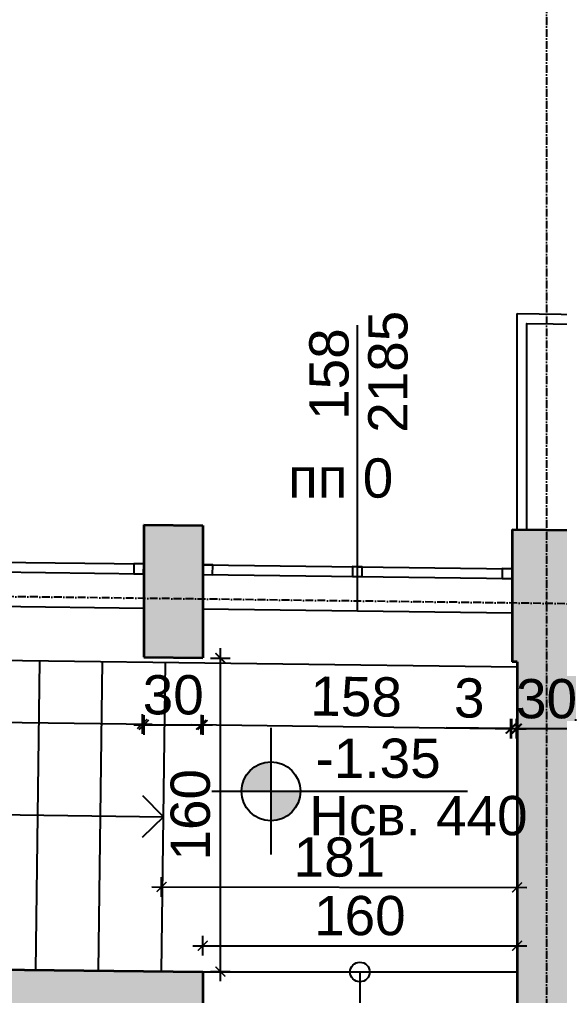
# Model space of a CAD drawing. Header units: inches. Extents: x -72385 to 39588, y -6525 to 66685.
# Drawn here: x -46223.1 to -45948.2, y 23829.2 to 24326.5 of the extents above; entities that cross this region are included whole.
import ezdxf

# ---------------------------------------------------------------- set-up
doc = ezdxf.new("R2010")
doc.units = ezdxf.units.IN
doc.header["$MEASUREMENT"] = 0
doc.linetypes.add('DashDot', pattern=[0.6, 0.4, -0.1, 0, -0.1])
for name, color, linetype, lineweight in [('Изгледни линии', 253, 'Continuous', 25), ('Надписи Hсв', 252, 'Continuous', 25), ('Надписи коти външни', 252, 'Continuous', 25), ('Надписи коти вътрешни', 252, 'Continuous', 25), ('Надписи нива', 252, 'Continuous', 25), ('Надписи прозорци', 252, 'Continuous', 25), ('Оси', 252, 'DashDot', 25), ('Прозорци', 251, 'Continuous', 25), ('Разрезни линии', 7, 'Continuous', 35), ('Щрих стени', 254, 'Continuous', 25)]:
    doc.layers.add(name, color=color, linetype=linetype, lineweight=lineweight)
doc.styles.add('Arial Regular', font='arial.ttf')
doc.styles.get("Standard").update_dxf_attribs({"font": 'arial.ttf'})
doc.dimstyles.new('Annotative', dxfattribs={"dimscale": 0, "dimtxt": 20, "dimasz": 5, "dimexe": 5, "dimexo": 5, "dimgap": 5, "dimtad": 1, "dimdec": 0, "dimzin": 0, "dimdsep": 46, "dimtxsty": 'Standard', "dimblk": 'ARCHTICK', "dimcen": 5, "dimdle": 5, "dimadec": 0, "dimazin": 0, "dimtfac": 1, "dimtdec": 0, "dimtofl": 0, "dimtmove": 0, "dimatfit": 3, "dimldrblk": 'ARCHTICK', "dimfxl": 5, "dimfxlon": 1, "dimtolj": 1, "dimtzin": 0, "dimarcsym": 1})

# ---------------------------------------------------------------- blocks, each defined once
blk = doc.blocks.new('_ArchTick')
at = {"color": 0, "linetype": 'ByBlock', "const_width": 0.15}
blk.add_lwpolyline([(-0.5, -0.5), (0.5, 0.5)], dxfattribs=at)
blk = doc.blocks.new('*D2352')
at = {"layer": 'Defpoints', "color": 0, "ltscale": 50, "transparency": 16777216}
for p in [(-46349.84, 24034.02), (-46159.84, 24031.6), (-46160.65, 23967.6)]:
    blk.add_point(p, dxfattribs=at)
at = {"layer": 'Надписи коти вътрешни', "color": 0, "lineweight": -2, "ltscale": 50, "transparency": 16777216}
for p, q in [((-46350.59, 23975.02), (-46350.72, 23965.02)), ((-46355.65, 23970.08), (-46155.65, 23967.54)), ((-46160.59, 23972.6), (-46160.72, 23962.6))]:
    blk.add_line(p, q, dxfattribs=at)
at = {"layer": 'Надписи коти вътрешни', "color": 0, "lineweight": -2, "ltscale": 50, "transparency": 16777216, "xscale": 5, "yscale": 5, "zscale": 5}
for p, rotation in [((-46350.65, 23970.02), 179.2706286525462), ((-46160.65, 23967.6), 359.2706286525462)]:
    blk.add_blockref('_ArchTick', p, dxfattribs=dict(at, rotation=rotation))
at = {"layer": 'Надписи коти вътрешни', "color": 0, "ltscale": 50, "transparency": 16777216, "insert": (-46255.46, 23984.02), "char_height": 20, "attachment_point": 5, "rotation": 359.2706}
blk.add_mtext('\\A1;190', dxfattribs=at)
blk = doc.blocks.new('*D2355')
at = {"layer": 'Defpoints', "color": 0, "ltscale": 50, "transparency": 16777216}
for p in [(-46129.84, 24031.22), (-45972.34, 24029.21), (-45973.15, 23965.21)]:
    blk.add_point(p, dxfattribs=at)
at = {"layer": 'Надписи коти вътрешни', "color": 0, "lineweight": -2, "ltscale": 50, "transparency": 16777216}
for p, q in [((-46130.59, 23972.22), (-46130.72, 23962.22)), ((-45973.09, 23970.21), (-45973.22, 23960.21)), ((-46135.65, 23967.28), (-45968.15, 23965.15))]:
    blk.add_line(p, q, dxfattribs=at)
at = {"layer": 'Надписи коти вътрешни', "color": 0, "lineweight": -2, "ltscale": 50, "transparency": 16777216, "xscale": 5, "yscale": 5, "zscale": 5}
for p, rotation in [((-46130.65, 23967.22), 179.2706286525456), ((-45973.15, 23965.21), 359.2706286525456)]:
    blk.add_blockref('_ArchTick', p, dxfattribs=dict(at, rotation=rotation))
at = {"layer": 'Надписи коти вътрешни', "color": 0, "ltscale": 50, "transparency": 16777216, "insert": (-46051.71, 23981.43), "char_height": 20, "attachment_point": 5, "rotation": 359.2706}
blk.add_mtext('\\A1;158', dxfattribs=at)
blk = doc.blocks.new('*D2356')
at = {"layer": 'Defpoints', "color": 0, "ltscale": 50, "transparency": 16777216}
for p in [(-46159.84, 24001.61), (-46129.84, 24001.21), (-46129.84, 23967.1)]:
    blk.add_point(p, dxfattribs=at)
at = {"layer": 'Надписи коти вътрешни', "color": 0, "lineweight": -2, "ltscale": 50, "transparency": 16777216}
for p, q in [((-46159.84, 23972.1), (-46159.84, 23962.1)), ((-46129.84, 23972.1), (-46129.84, 23962.1)), ((-46164.84, 23967.1), (-46124.84, 23967.1))]:
    blk.add_line(p, q, dxfattribs=at)
at = {"layer": 'Надписи коти вътрешни', "color": 0, "lineweight": -2, "ltscale": 50, "transparency": 16777216, "xscale": 5, "yscale": 5, "zscale": 5, "rotation": 180}
blk.add_blockref('_ArchTick', (-46159.84, 23967.1), dxfattribs=at)
at = {"layer": 'Надписи коти вътрешни', "color": 0, "lineweight": -2, "ltscale": 50, "transparency": 16777216, "xscale": 5, "yscale": 5, "zscale": 5}
blk.add_blockref('_ArchTick', (-46129.84, 23967.1), dxfattribs=at)
at = {"layer": 'Надписи коти вътрешни', "color": 0, "ltscale": 50, "transparency": 16777216, "insert": (-46144.84, 23982.31), "char_height": 20, "attachment_point": 5}
blk.add_mtext('\\A1;30', dxfattribs=at)
blk = doc.blocks.new('*D2350')
at = {"layer": 'Defpoints', "color": 0, "ltscale": 50, "transparency": 16777216}
for p in [(-45972.34, 23999.21), (-45969.84, 23999.18), (-45972.77, 23965.21)]:
    blk.add_point(p, dxfattribs=at)
at = {"layer": 'Надписи коти вътрешни', "color": 0, "lineweight": -2, "ltscale": 50, "transparency": 16777216}
for p, q in [((-45972.71, 23970.21), (-45972.83, 23960.21)), ((-45970.21, 23970.18), (-45970.33, 23960.18)), ((-45972.77, 23965.21), (-46005.86, 23965.63)), ((-45970.27, 23965.18), (-45965.27, 23965.11))]:
    blk.add_line(p, q, dxfattribs=at)
at = {"layer": 'Надписи коти вътрешни', "color": 0, "lineweight": -2, "ltscale": 50, "transparency": 16777216, "xscale": 5, "yscale": 5, "zscale": 5}
for p, rotation in [((-45972.77, 23965.21), 359.2706286525879), ((-45970.27, 23965.18), 179.2706286525879)]:
    blk.add_blockref('_ArchTick', p, dxfattribs=dict(at, rotation=rotation))
at = {"layer": 'Надписи коти вътрешни', "color": 0, "ltscale": 50, "transparency": 16777216, "insert": (-45994.12, 23980.7), "char_height": 20, "attachment_point": 5, "rotation": 359.2706}
blk.add_mtext('\\A1;3', dxfattribs=at)
blk = doc.blocks.new('*D2357')
at = {"layer": 'Defpoints', "color": 0, "ltscale": 50, "transparency": 16777216}
for p in [(-45969.84, 23854.6), (-46129.84, 23841.2), (-45969.84, 23841.2)]:
    blk.add_point(p, dxfattribs=at)
at = {"layer": 'Надписи коти вътрешни', "color": 0, "lineweight": -2, "ltscale": 50, "transparency": 16777216}
for p, q in [((-46129.84, 23849.6), (-46129.84, 23859.6)), ((-45969.84, 23849.6), (-45969.84, 23859.6)), ((-46134.84, 23854.6), (-45964.84, 23854.6))]:
    blk.add_line(p, q, dxfattribs=at)
at = {"layer": 'Надписи коти вътрешни', "color": 0, "lineweight": -2, "ltscale": 50, "transparency": 16777216, "xscale": 5, "yscale": 5, "zscale": 5, "rotation": 180}
blk.add_blockref('_ArchTick', (-46129.84, 23854.6), dxfattribs=at)
at = {"layer": 'Надписи коти вътрешни', "color": 0, "lineweight": -2, "ltscale": 50, "transparency": 16777216, "xscale": 5, "yscale": 5, "zscale": 5}
blk.add_blockref('_ArchTick', (-45969.84, 23854.6), dxfattribs=at)
at = {"layer": 'Надписи коти вътрешни', "color": 0, "ltscale": 50, "transparency": 16777216, "insert": (-46049.84, 23869.81), "char_height": 20, "attachment_point": 5}
blk.add_mtext('\\A1;160', dxfattribs=at)
blk = doc.blocks.new('*D2358')
at = {"layer": 'Defpoints', "color": 0, "ltscale": 50, "transparency": 16777216}
for p in [(-46150.84, 24001.17), (-46120.83, 24001.17), (-46150.84, 23841.47)]:
    blk.add_point(p, dxfattribs=at)
at = {"layer": 'Надписи коти вътрешни', "color": 0, "lineweight": -2, "ltscale": 50, "transparency": 16777216}
for p, q in [((-46120.83, 23836.47), (-46120.83, 24006.17)), ((-46125.83, 24001.17), (-46115.83, 24001.17)), ((-46125.83, 23841.47), (-46115.83, 23841.47))]:
    blk.add_line(p, q, dxfattribs=at)
at = {"layer": 'Надписи коти вътрешни', "color": 0, "lineweight": -2, "ltscale": 50, "transparency": 16777216, "xscale": 5, "yscale": 5, "zscale": 5}
for p, rotation in [((-46120.83, 24001.17), 90), ((-46120.83, 23841.47), 270)]:
    blk.add_blockref('_ArchTick', p, dxfattribs=dict(at, rotation=rotation))
at = {"layer": 'Надписи коти вътрешни', "color": 0, "ltscale": 50, "transparency": 16777216, "insert": (-46136.04, 23921.32), "char_height": 20, "attachment_point": 5, "rotation": 90}
blk.add_mtext('\\A1;160', dxfattribs=at)
blk = doc.blocks.new('*D2359')
at = {"layer": 'Defpoints', "color": 0, "ltscale": 50, "transparency": 16777216}
for p in [(-45969.77, 23884.31), (-46150.84, 23841.47), (-45969.84, 23841.2)]:
    blk.add_point(p, dxfattribs=at)
at = {"layer": 'Надписи коти вътрешни', "color": 0, "lineweight": -2, "ltscale": 50, "transparency": 16777216}
for p, q in [((-46150.78, 23879.57), (-46150.77, 23889.57)), ((-45969.78, 23879.31), (-45969.77, 23889.31)), ((-46155.77, 23884.58), (-45964.77, 23884.3))]:
    blk.add_line(p, q, dxfattribs=at)
at = {"layer": 'Надписи коти вътрешни', "color": 0, "lineweight": -2, "ltscale": 50, "transparency": 16777216, "xscale": 5, "yscale": 5, "zscale": 5}
for p, rotation in [((-46150.77, 23884.57), 179.9153722951417), ((-45969.77, 23884.31), 359.9153722951417)]:
    blk.add_blockref('_ArchTick', p, dxfattribs=dict(at, rotation=rotation))
at = {"layer": 'Надписи коти вътрешни', "color": 0, "ltscale": 50, "transparency": 16777216, "insert": (-46060.25, 23899.65), "char_height": 20, "attachment_point": 5, "rotation": 359.9154}
blk.add_mtext('\\A1;181', dxfattribs=at)
blk = doc.blocks.new('*D5707')
at = {"layer": 'Defpoints', "color": 0, "ltscale": 50, "transparency": 16777216}
for p in [(-46155.86, 24381.58), (-46349.84, 24071.52), (-46159.84, 24069.1)]:
    blk.add_point(p, dxfattribs=at)
at = {"layer": 'Надписи коти външни', "color": 0, "lineweight": -2, "ltscale": 50, "transparency": 16777216}
for p, q in [((-46345.92, 24379), (-46345.8, 24389)), ((-46350.86, 24384.06), (-46150.86, 24381.51)), ((-46155.92, 24376.58), (-46155.8, 24386.58))]:
    blk.add_line(p, q, dxfattribs=at)
at = {"layer": 'Надписи коти външни', "color": 0, "lineweight": -2, "ltscale": 50, "transparency": 16777216, "xscale": 5, "yscale": 5, "zscale": 5}
for p, rotation in [((-46345.86, 24384), 179.2706286525463), ((-46155.86, 24381.58), 359.2706286525462)]:
    blk.add_blockref('_ArchTick', p, dxfattribs=dict(at, rotation=rotation))
at = {"layer": 'Надписи коти външни', "color": 0, "ltscale": 50, "transparency": 16777216, "insert": (-46250.67, 24398), "char_height": 20, "attachment_point": 5, "rotation": 359.2706}
blk.add_mtext('\\A1;190', dxfattribs=at)
blk = doc.blocks.new('*D5708')
at = {"layer": 'Defpoints', "color": 0, "ltscale": 50, "transparency": 16777216}
for p in [(-46125.86, 24381.19), (-46159.84, 24069.1), (-46129.84, 24068.72)]:
    blk.add_point(p, dxfattribs=at)
at = {"layer": 'Надписи коти външни', "color": 0, "lineweight": -2, "ltscale": 50, "transparency": 16777216}
for p, q in [((-46155.92, 24376.58), (-46155.8, 24386.58)), ((-46125.92, 24376.2), (-46125.8, 24386.19)), ((-46160.86, 24381.64), (-46120.86, 24381.13))]:
    blk.add_line(p, q, dxfattribs=at)
at = {"layer": 'Надписи коти външни', "color": 0, "lineweight": -2, "ltscale": 50, "transparency": 16777216, "xscale": 5, "yscale": 5, "zscale": 5}
for p, rotation in [((-46155.86, 24381.58), 179.2706286525466), ((-46125.86, 24381.19), 359.2706286525466)]:
    blk.add_blockref('_ArchTick', p, dxfattribs=dict(at, rotation=rotation))
at = {"layer": 'Надписи коти външни', "color": 0, "ltscale": 50, "transparency": 16777216, "insert": (-46140.67, 24396.6), "char_height": 20, "attachment_point": 5, "rotation": 359.2706}
blk.add_mtext('\\A1;30', dxfattribs=at)
blk = doc.blocks.new('*D5709')
at = {"layer": 'Defpoints', "color": 0, "ltscale": 50, "transparency": 16777216}
for p in [(-45968.36, 24379.19), (-46129.84, 24068.72), (-45972.34, 24066.72)]:
    blk.add_point(p, dxfattribs=at)
at = {"layer": 'Надписи коти външни', "color": 0, "lineweight": -2, "ltscale": 50, "transparency": 16777216}
for p, q in [((-46125.92, 24376.2), (-46125.8, 24386.19)), ((-45968.42, 24374.19), (-45968.3, 24384.19)), ((-46130.86, 24381.26), (-45963.36, 24379.13))]:
    blk.add_line(p, q, dxfattribs=at)
at = {"layer": 'Надписи коти външни', "color": 0, "lineweight": -2, "ltscale": 50, "transparency": 16777216, "xscale": 5, "yscale": 5, "zscale": 5}
for p, rotation in [((-46125.86, 24381.19), 179.2706286525469), ((-45968.36, 24379.19), 359.2706286525469)]:
    blk.add_blockref('_ArchTick', p, dxfattribs=dict(at, rotation=rotation))
at = {"layer": 'Надписи коти външни', "color": 0, "ltscale": 50, "transparency": 16777216, "insert": (-46046.92, 24395.4), "char_height": 20, "attachment_point": 5, "rotation": 359.2706}
blk.add_mtext('\\A1;158', dxfattribs=at)
blk = doc.blocks.new('*D5710')
at = {"layer": 'Defpoints', "color": 0, "ltscale": 50, "transparency": 16777216}
for p in [(-45933.36, 24378.74), (-45972.34, 24066.72), (-45937.34, 24066.27)]:
    blk.add_point(p, dxfattribs=at)
at = {"layer": 'Надписи коти външни', "color": 0, "lineweight": -2, "ltscale": 50, "transparency": 16777216}
for p, q in [((-45968.42, 24374.19), (-45968.3, 24384.19)), ((-45933.42, 24373.74), (-45933.3, 24383.74)), ((-45973.36, 24379.25), (-45928.36, 24378.68))]:
    blk.add_line(p, q, dxfattribs=at)
at = {"layer": 'Надписи коти външни', "color": 0, "lineweight": -2, "ltscale": 50, "transparency": 16777216, "xscale": 5, "yscale": 5, "zscale": 5}
for p, rotation in [((-45968.36, 24379.19), 179.2706286525403), ((-45933.36, 24378.74), 359.2706286525403)]:
    blk.add_blockref('_ArchTick', p, dxfattribs=dict(at, rotation=rotation))
at = {"layer": 'Надписи коти външни', "color": 0, "ltscale": 50, "transparency": 16777216, "insert": (-45950.67, 24394.18), "char_height": 20, "attachment_point": 5, "rotation": 359.2706}
blk.add_mtext('\\A1;35', dxfattribs=at)
blk = doc.blocks.new('*D5760')
at = {"layer": 'Defpoints', "color": 0, "ltscale": 50, "transparency": 16777216}
for p in [(-40216.83, 24405.98), (-52317.34, 24127.49), (-40222.34, 23973.51)]:
    blk.add_point(p, dxfattribs=at)
at = {"layer": 'Надписи коти външни', "color": 0, "lineweight": -2, "ltscale": 50, "transparency": 16777216}
for p, q in [((-52311.9, 24554.95), (-52311.77, 24564.95)), ((-52316.83, 24560.02), (-40211.83, 24405.91)), ((-40216.9, 24400.98), (-40216.77, 24410.98))]:
    blk.add_line(p, q, dxfattribs=at)
at = {"layer": 'Надписи коти външни', "color": 0, "lineweight": -2, "ltscale": 50, "transparency": 16777216, "xscale": 5, "yscale": 5, "zscale": 5}
for p, rotation in [((-52311.83, 24559.95), 179.2706286525472), ((-40216.83, 24405.98), 359.2706286525473)]:
    blk.add_blockref('_ArchTick', p, dxfattribs=dict(at, rotation=rotation))
at = {"layer": 'Надписи коти външни', "color": 0, "ltscale": 50, "transparency": 16777216, "insert": (-46264.14, 24498.18), "char_height": 20, "attachment_point": 5, "rotation": 359.2706}
blk.add_mtext('\\A1;12095', dxfattribs=at)
blk = doc.blocks.new('*D7299')
at = {"layer": 'Defpoints', "color": 0, "ltscale": 10, "transparency": 16777216}
for p in [(-45969.84, 23965.11), (-45969.84, 23948.96), (-45939.84, 23948.96)]:
    blk.add_point(p, dxfattribs=at)
at = {"layer": 'Надписи коти вътрешни', "color": 0, "lineweight": -2, "ltscale": 10, "transparency": 16777216}
for p, q in [((-45969.84, 23960.11), (-45969.84, 23970.11)), ((-45939.84, 23960.11), (-45939.84, 23970.11)), ((-45934.84, 23965.11), (-45974.84, 23965.11))]:
    blk.add_line(p, q, dxfattribs=at)
at = {"layer": 'Надписи коти вътрешни', "color": 0, "lineweight": -2, "ltscale": 10, "transparency": 16777216, "xscale": 5, "yscale": 5, "zscale": 5, "rotation": 180}
blk.add_blockref('_ArchTick', (-45969.84, 23965.11), dxfattribs=at)
at = {"layer": 'Надписи коти вътрешни', "color": 0, "lineweight": -2, "ltscale": 10, "transparency": 16777216, "xscale": 5, "yscale": 5, "zscale": 5}
blk.add_blockref('_ArchTick', (-45939.84, 23965.11), dxfattribs=at)
at = {"layer": 'Надписи коти вътрешни', "color": 0, "ltscale": 10, "transparency": 16777216, "insert": (-45954.84, 23980.33), "char_height": 20, "attachment_point": 5}
blk.add_mtext('\\A1;30', dxfattribs=at)

msp = doc.modelspace()

# ---------------------------------------------------------------- hatches: boundary and pattern name
at = {"layer": 'Надписи нива', "ltscale": 50}
h = msp.add_hatch(color=256, dxfattribs=at)
h.dxf.hatch_style = 1
h.paths.add_polyline_path([(-46095.13, 23918.28, 0.414214), (-46080.13, 23933.28), (-46095.13, 23933.28)])
h.paths.add_polyline_path([(-46095.13, 23933.28), (-46095.13, 23948.28, 0.414214), (-46110.13, 23933.28)])
at = {"layer": 'Щрих стени', "ltscale": 10}
h = msp.add_hatch(color=256, dxfattribs=at)
h.dxf.hatch_style = 1
h.paths.add_polyline_path([(-48702.34, 22246.32), (-48667.34, 22245.87), (-48667.34, 22280.88), (-48702.34, 22281.32)])
h.paths.add_polyline_path([(-48367.34, 22322.06), (-48402.34, 22322.51), (-48402.34, 22242.5), (-48367.34, 22242.05)])
h.paths.add_polyline_path([(-48102.34, 22273.68), (-48102.34, 22238.68), (-48067.34, 22238.24), (-48067.34, 22273.24)])
h.paths.add_polyline_path([(-47802.34, 22234.86), (-47767.34, 22234.42), (-47767.34, 22314.42), (-47802.34, 22314.87)])
h.paths.add_polyline_path([(-47809.84, 22842.51), (-47834.84, 22842.82), (-47834.84, 22807.82), (-47809.84, 22807.5), (-47759.84, 22806.87), (-47759.84, 22896.87), (-47809.84, 22897.51)])
h.paths.add_polyline_path([(-48409.84, 22815.14), (-48359.84, 22814.51), (-48359.84, 22904.51), (-48409.84, 22905.15)])
h.paths.add_polyline_path([(-47347.34, 23021.63), (-47347.34, 23051.64), (-48824.84, 23070.45), (-48824.84, 23040.44)])
h.paths.add_polyline_path([(-47139.84, 23053.99), (-47202.34, 23054.79), (-47202.34, 23049.79), (-47257.34, 23050.49), (-47257.34, 23020.49), (-47202.34, 23019.79), (-47202.34, 22849.77), (-47212.34, 22849.9), (-47212.34, 22829.9), (-47202.34, 22829.77), (-47202.34, 22262.23), (-47502.34, 22266.05), (-47502.34, 22231.04), (-47137.34, 22226.4), (-47137.34, 22306.4), (-47139.84, 22306.43), (-47139.84, 22828.98), (-46989.84, 22827.07), (-46989.84, 22857.07), (-47119.84, 22858.72), (-47119.84, 22868.73), (-47139.84, 22868.98)])
h.paths.add_polyline_path([(-47202.34, 23499.83), (-47202.34, 23459.82), (-47407.34, 23462.43), (-47407.34, 23432.43), (-47202.34, 23429.82), (-47202.34, 23214.8), (-47139.84, 23214.01), (-47139.84, 23429.03), (-46749.84, 23424.06), (-46749.84, 23454.06), (-47139.84, 23459.03), (-47139.84, 23499.03)])
h.paths.add_polyline_path([(-47139.84, 23981.57), (-47137.34, 23981.54), (-47137.34, 24061.54), (-47202.34, 24062.37), (-47202.34, 23589.83), (-47139.84, 23589.04)])
h.paths.add_polyline_path([(-47809.84, 23467.56), (-47974.84, 23469.66), (-47974.84, 23439.66), (-47834.84, 23437.87), (-47834.84, 23407.82), (-47809.84, 23407.5), (-47809.84, 23407.5), (-47759.84, 23406.87), (-47759.84, 23436.92), (-47567.34, 23434.47), (-47567.34, 23464.47), (-47759.84, 23466.92), (-47759.84, 23496.87), (-47769.84, 23497), (-47769.84, 23989.59), (-47767.34, 23989.56), (-47767.34, 24069.57), (-47802.34, 24070.01), (-47802.34, 23990), (-47799.84, 23989.97), (-47799.84, 23497.38), (-47809.84, 23497.51)])
h.paths.add_polyline_path([(-46837.34, 24057.73), (-46872.34, 24058.17), (-46872.34, 23973.16), (-46842.34, 23972.78), (-46842.34, 23992.78), (-46837.34, 23992.72)])
h.paths.add_polyline_path([(-46539.84, 23816.42), (-46379.84, 23814.38), (-46379.84, 23419.35), (-46339.84, 23418.84), (-46339.84, 23448.84), (-46349.84, 23448.97), (-46349.84, 23814), (-46159.84, 23811.58), (-46159.84, 23446.55), (-46179.84, 23446.81), (-46179.84, 23416.8), (-46089.84, 23415.66), (-46089.84, 23445.66), (-46129.84, 23446.17), (-46129.84, 23841.2), (-46539.84, 23846.42), (-46539.84, 24006.43), (-46537.34, 24006.4), (-46537.34, 24073.91), (-46572.34, 24074.35), (-46572.34, 24006.85), (-46569.84, 24006.82), (-46569.84, 23471.77), (-46589.84, 23472.03), (-46589.84, 23452.03), (-46649.84, 23452.79), (-46649.84, 23422.79), (-46539.84, 23421.39)])
h.paths.add_polyline_path([(-45939.84, 23998.8), (-45937.34, 23998.76), (-45937.34, 24066.27), (-45972.34, 24066.72), (-45972.34, 23999.21), (-45969.84, 23999.18), (-45969.84, 23444.13), (-45989.84, 23444.39), (-45989.84, 23414.39), (-45909.84, 23413.37), (-45909.84, 23443.37), (-45919.84, 23443.5), (-45919.84, 23463.5), (-45939.84, 23463.75), (-45939.84, 23563.76), (-45909.84, 23563.38), (-45909.84, 23578.38), (-45939.84, 23578.76), (-45939.84, 23668.77), (-45804.84, 23667.05), (-45804.84, 23577.04), (-45809.84, 23577.11), (-45809.84, 23562.11), (-45804.84, 23562.04), (-45804.84, 23442.03), (-45809.84, 23442.1), (-45809.84, 23412.09), (-45779.84, 23411.71), (-45779.84, 23441.71), (-45789.84, 23441.84), (-45789.84, 23666.86), (-45779.84, 23666.73), (-45779.84, 23681.73), (-45939.84, 23683.77)])
h.paths.add_polyline_path([(-45679.84, 23440.44), (-45679.84, 23410.44), (-45549.84, 23408.78), (-45549.84, 23438.79), (-45639.84, 23439.93), (-45639.84, 24007.48), (-45637.34, 24007.45), (-45637.34, 24042.45), (-45672.34, 24042.89), (-45672.34, 24007.89), (-45669.84, 24007.86), (-45669.84, 23680.33), (-45679.84, 23680.46), (-45679.84, 23665.46), (-45669.84, 23665.33), (-45669.84, 23440.31)])
h.paths.add_polyline_path([(-46159.84, 24001.6), (-46129.84, 24001.21), (-46129.84, 24068.72), (-46159.84, 24069.1)], flags=17)
h.paths.add_polyline_path([(-46349.84, 24071.52), (-46379.84, 24071.9), (-46379.84, 24004.4), (-46349.84, 24004.02)], flags=17)

# ---------------------------------------------------------------- linework, layer by layer
at = {"layer": 'Изгледни линии', "ltscale": 50}
for p, q in [((-45969.84, 24176.69), (-41113.29, 24114.87)), ((-46349.84, 24029.02), (-46159.84, 24026.6)), ((-46129.84, 24026.22), (-45972.34, 24024.21)), ((-46539.84, 24003.93), (-45969.84, 23996.68)), ((-46214.83, 23842.28), (-46212.83, 23999.77)), ((-46182.83, 23841.88), (-46180.83, 23999.36)), ((-46150.84, 23841.47), (-46148.83, 23998.96)), ((-46129.84, 23841.2), (-45969.84, 23841.2))]:
    msp.add_line(p, q, dxfattribs=at)
for points in [[(-45969.84, 24066.68), (-45969.84, 24176.69)], [(-45964.84, 24066.62), (-45964.84, 24171.63), (-41118.29, 24109.93)]]:
    msp.add_lwpolyline(points, dxfattribs=at)
at = {"layer": 'Надписи нива', "ltscale": 50}
for p, q in [((-46095.13, 23965.61), (-46095.13, 23901.09)), ((-46149.83, 23920.21), (-46160.28, 23930.97)), ((-46125.13, 23933.28), (-45995.13, 23933.28)), ((-46539.84, 23925.91), (-46149.83, 23920.21)), ((-46149.83, 23920.21), (-46160.59, 23909.76)), ((-46049.84, 23841.2), (-46049.84, 23585.2))]:
    msp.add_line(p, q, dxfattribs=at)
for centre, radius in [((-46095.13, 23933.28), 15), ((-46049.84, 23841.2), 5)]:
    msp.add_circle(centre, radius, dxfattribs=at)
at = {"layer": 'Надписи прозорци', "ltscale": 50}
msp.add_line((-46051.09, 24025.21), (-46051.09, 24170.87), dxfattribs=at)
at = {"layer": 'Оси', "ltscale": 10}
for p, q in [((-45954.84, 24529.03), (-45954.84, 21728.8)), ((-39839.84, 23951.14), (-52799.84, 24116.13))]:
    msp.add_line(p, q, dxfattribs=at)
at = {"layer": 'Прозорци', "ltscale": 50}
for p, q in [((-46349.84, 24051.52), (-46159.84, 24049.1)), ((-46349.9, 24046.52), (-46159.9, 24044.1)), ((-46129.84, 24048.72), (-45972.34, 24046.71)), ((-46129.9, 24043.72), (-45972.34, 24041.71))]:
    msp.add_line(p, q, dxfattribs=at)
for points in [[(-46164.9, 24044.16), (-46159.9, 24044.1), (-46159.84, 24049.1), (-46164.84, 24049.16), (-46164.9, 24044.16)], [(-46129.84, 24043.72), (-46124.84, 24043.65), (-46124.77, 24048.65), (-46129.77, 24048.72), (-46129.84, 24043.72)], [(-46053.65, 24042.75), (-46048.65, 24042.68), (-46048.59, 24047.68), (-46053.59, 24047.75), (-46053.65, 24042.75)], [(-45977.4, 24041.78), (-45972.4, 24041.71), (-45972.34, 24046.71), (-45977.34, 24046.78), (-45977.4, 24041.78)]]:
    msp.add_lwpolyline(points, dxfattribs=at)
at = {"layer": 'Разрезни линии', "ltscale": 50}
for p, q in [((-46159.84, 24069.1), (-46159.84, 24001.6)), ((-46159.84, 24069.1), (-46129.84, 24068.72)), ((-46129.84, 24068.72), (-46129.84, 24001.21)), ((-45972.34, 24066.72), (-45972.34, 23999.21)), ((-45972.34, 24066.72), (-45937.34, 24066.27)), ((-46159.84, 24001.6), (-46129.84, 24001.21)), ((-45969.84, 23999.18), (-45972.37, 23999.21)), ((-45969.84, 23999.18), (-45969.84, 23444.13)), ((-46539.84, 23846.42), (-46129.84, 23841.2)), ((-46129.84, 23841.2), (-46129.84, 23446.17))]:
    msp.add_line(p, q, dxfattribs=at)

# ---------------------------------------------------------------- texts
at = {"layer": 'Надписи Hсв', "ltscale": 100, "insert": (-46075.59, 23930.89), "char_height": 20, "width": 180.4891, "attachment_point": 1, "style": 'Arial Regular'}
msp.add_mtext('\\pxt8;Hсв. 440', dxfattribs=at)
at = {"layer": 'Надписи нива', "ltscale": 100, "insert": (-46072.37, 23960.13), "char_height": 20, "width": 180.4891, "attachment_point": 1, "style": 'Arial Regular'}
msp.add_mtext('-1.35', dxfattribs=at)
at = {"layer": 'Надписи прозорци', "ltscale": 100, "char_height": 20, "width": 180.4891, "attachment_point": 1, "rotation": 90, "style": 'Arial Regular'}
for s, insert in [('2185', (-46045.6, 24115.96)), ('158', (-46075.6, 24122.57))]:
    msp.add_mtext(s, dxfattribs=dict(at, insert=insert))
at = {"layer": 'Надписи прозорци', "ltscale": 100, "insert": (-46086.4, 24102.91), "char_height": 20, "width": 180.4891, "attachment_point": 1, "style": 'Arial Regular'}
msp.add_mtext('пп 0', dxfattribs=at)

# ---------------------------------------------------------------- dimensions: what is measured, and where the dimension line sits
at = {"layer": 'Надписи коти външни', "ltscale": 50}
dim = msp.add_aligned_dim(p1=(-52317.34, 24127.49), p2=(-40222.34, 23973.51), distance=432.5, text='12095', dimstyle='Annotative', override={"dimscale": 0, "dimtix": 0, "dimtofl": 0, "dimtmove": 0, "dimatfit": 3}, dxfattribs=at)
dim.commit()
dim.dimension.update_dxf_attribs({"geometry": '*D5760', "text_midpoint": (-46264.14, 24498.18)})
for p1, p2, picture, middle in [((-46349.84, 24071.52), (-46159.84, 24069.1), '*D5707', (-46250.67, 24398)), ((-46129.84, 24068.72), (-45972.34, 24066.72), '*D5709', (-46046.92, 24395.4))]:
    dim = msp.add_aligned_dim(p1=p1, p2=p2, distance=312.5, dimstyle='Annotative', override={"dimscale": 0, "dimtix": 0, "dimtofl": 0, "dimtmove": 0, "dimatfit": 3}, dxfattribs=at)
    dim.commit()
    dim.dimension.update_dxf_attribs({"geometry": picture, "text_midpoint": middle})
for base, p1, p2, picture, middle in [((-46125.86, 24381.19), (-46159.84, 24069.1), (-46129.84, 24068.72), '*D5708', (-46140.86, 24381.39)), ((-45933.36, 24378.74), (-45972.34, 24066.72), (-45937.34, 24066.27), '*D5710', (-45950.86, 24378.97))]:
    dim = msp.add_linear_dim(base=base, p1=p1, p2=p2, angle=359.2706, dimstyle='Annotative', override={"dimscale": 0, "dimtix": 0, "dimtofl": 0, "dimtmove": 0, "dimatfit": 3}, dxfattribs=at)
    dim.commit()
    dim.dimension.update_dxf_attribs({"geometry": picture, "text_midpoint": middle, "dimtype": 129})
at = {"layer": 'Надписи коти вътрешни', "ltscale": 50}
for p1, p2, distance, picture, middle in [((-46349.84, 24034.02), (-46159.84, 24031.6), -64, '*D2352', (-46255.46, 23984.02)), ((-46129.84, 24031.22), (-45972.34, 24029.21), -64, '*D2355', (-46051.71, 23981.43)), ((-45969.84, 23999.18), (-45972.34, 23999.21), 34, '*D2350', (-45994.12, 23980.7)), ((-46150.84, 23841.47), (-45969.84, 23841.2), 43.1, '*D2359', (-46060.25, 23899.65))]:
    dim = msp.add_aligned_dim(p1=p1, p2=p2, distance=distance, dimstyle='Annotative', override={"dimscale": 0, "dimtix": 0, "dimtofl": 0, "dimtmove": 0, "dimatfit": 3}, dxfattribs=at)
    dim.commit()
    dim.dimension.update_dxf_attribs({"geometry": picture, "text_midpoint": middle})
dim = msp.add_linear_dim(base=(-46120.83, 24001.17), p1=(-46150.84, 23841.47), p2=(-46150.84, 24001.17), angle=90, dimstyle='Annotative', override={"dimscale": 0, "dimtix": 0, "dimtofl": 0, "dimtmove": 0, "dimatfit": 3}, dxfattribs=at)
dim.commit()
dim.dimension.update_dxf_attribs({"geometry": '*D2358', "text_midpoint": (-46136.04, 23921.32)})
dim = msp.add_linear_dim(base=(-46129.84, 23967.1), p1=(-46159.84, 24001.61), p2=(-46129.84, 24001.21), dimstyle='Annotative', override={"dimscale": 0, "dimtix": 0, "dimtofl": 0, "dimtmove": 0, "dimatfit": 3}, dxfattribs=at)
dim.commit()
dim.dimension.update_dxf_attribs({"geometry": '*D2356', "text_midpoint": (-46144.84, 23967.1), "dimtype": 128})
at = {"layer": 'Надписи коти вътрешни', "ltscale": 10}
dim = msp.add_linear_dim(base=(-45969.84, 23965.11), p1=(-45939.84, 23948.96), p2=(-45969.84, 23948.96), angle=180, dimstyle='Annotative', override={"dimscale": 0, "dimtix": 0, "dimtofl": 0, "dimtmove": 0, "dimatfit": 3}, dxfattribs=at)
dim.commit()
dim.dimension.update_dxf_attribs({"geometry": '*D7299', "text_midpoint": (-45954.84, 23965.11), "dimtype": 129})
at = {"layer": 'Надписи коти вътрешни', "ltscale": 50}
dim = msp.add_linear_dim(base=(-45969.84, 23854.6), p1=(-46129.84, 23841.2), p2=(-45969.84, 23841.2), dimstyle='Annotative', override={"dimscale": 0, "dimtix": 0, "dimtofl": 0, "dimtmove": 0, "dimatfit": 3}, dxfattribs=at)
dim.commit()
dim.dimension.update_dxf_attribs({"geometry": '*D2357', "text_midpoint": (-46049.84, 23869.81)})

doc.saveas('drawing.dxf')
